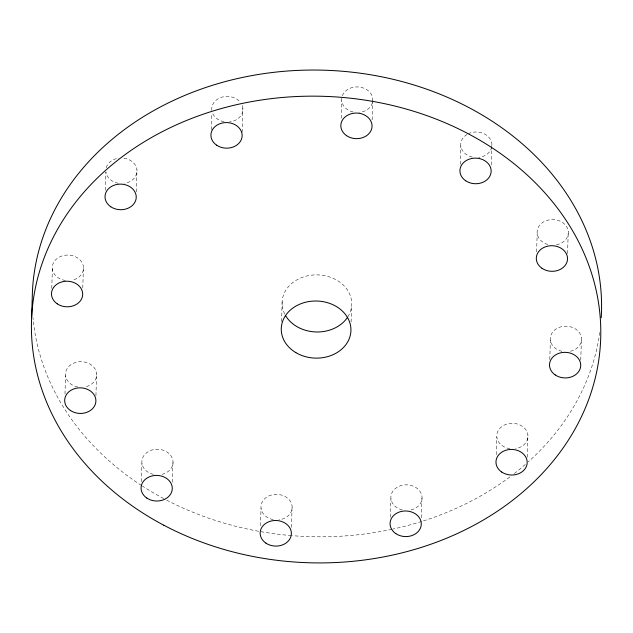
<?xml version="1.0" encoding="UTF-8"?>
<svg xmlns="http://www.w3.org/2000/svg" width="633" height="633" viewBox="0 0 633 633"><rect width="100%" height="100%" fill="white"/><g stroke="black" fill="none" stroke-linecap="round" stroke-linejoin="round"><path stroke-width="0.47" stroke-dasharray="3.17 2.37" d="M51.764 288.371L52.357 269.001M64.985 394.027L65.547 375.622M82.773 288.031L83.429 266.722M95.939 395.625L96.62 373.351M105.323 190.311L105.885 171.907A15.619 12.802 1.7 0 0 118.126 183.246M136.277 191.91L136.957 169.628M141.365 481.61L141.927 463.206M172.35 482.235L172.999 460.927M211.2 129.725L211.699 113.26M242.123 132.297L242.866 108.085M260.495 525.714L261.025 508.275M281.574 321.627L282.223 300.319M291.449 527.313L292.098 506.004M341.171 118.276L341.701 100.845M351.101 322.023L351.568 306.53M372.125 119.874L372.774 98.566M390.371 517.169L390.933 498.764M421.356 517.802L422.005 496.494M460.238 164.319L460.8 145.914M491.224 164.952L491.699 149.451M491.722 148.486L491.873 143.644M496.312 454.652L496.842 437.221M527.234 457.216L527.914 434.942M536.618 251.902L537.18 233.498M549.784 359.497L550.37 340.127M567.572 253.501L568.252 231.227M580.762 360.122L581.442 337.848M372.457 102.728A15.619 12.802 1.7 0 1 359.623 112.381M353.143 112.017A15.619 12.802 1.7 0 1 341.891 97.173A15.619 12.802 1.7 0 1 358.919 86.998A15.619 12.802 1.7 0 1 372.845 100.243M599.791 332.428A284.731 233.332 1.7 0 1 528.27 461.868M525.295 464.503A284.731 233.332 1.7 0 1 513.774 473.967M509.818 476.973A284.731 233.332 1.7 0 1 422.575 521.181M421.633 521.473A284.731 233.332 1.7 0 1 392.887 529.085M391.922 529.299A284.731 233.332 1.7 0 1 292.462 535.684M291.473 535.605A284.731 233.332 1.7 0 1 166.297 499.951M163.725 498.598A284.731 233.332 1.7 0 1 142.322 486.017M141.491 485.479A284.731 233.332 1.7 0 1 32.971 317.616M284.739 314.079A34.839 28.548 1.7 0 1 317.98 274.896A34.839 28.548 1.7 0 1 348.166 316.326M491.754 146.983A15.619 12.802 1.7 0 1 478.722 157.459M472.242 157.095A15.619 12.802 1.7 0 1 460.974 146.919A15.619 12.802 1.7 0 1 467.201 134.307M468.048 133.848A15.619 12.802 1.7 0 1 484.546 133.974A15.619 12.802 1.7 0 1 491.881 146.16M547.838 244.473A15.619 12.802 1.7 0 1 540.447 224.319A15.619 12.802 1.7 0 1 565.989 225.752A15.619 12.802 1.7 0 1 555.909 244.924M561.819 351.299A15.619 12.802 1.7 0 1 553.147 331.478A15.619 12.802 1.7 0 1 578.728 331.811A15.619 12.802 1.7 0 1 569.898 351.402M509.881 448.694A15.619 12.802 1.7 0 1 499.168 429.127A15.619 12.802 1.7 0 1 525.2 428.905A15.619 12.802 1.7 0 1 515.571 448.639M402.382 509.945A15.619 12.802 1.7 0 1 394.035 489.768A15.619 12.802 1.7 0 1 419.885 491.208A15.619 12.802 1.7 0 1 408.855 510.301M273.266 519.622A15.619 12.802 1.7 0 1 263.803 499.635A15.619 12.802 1.7 0 1 289.835 500.529A15.619 12.802 1.7 0 1 278.947 519.82M153.368 474.378A15.619 12.802 1.7 0 1 145.02 454.201A15.619 12.802 1.7 0 1 170.878 455.649A15.619 12.802 1.7 0 1 159.848 474.742M77.788 386.969A15.619 12.802 1.7 0 1 68.016 367.346A15.619 12.802 1.7 0 1 93.747 367.124A15.619 12.802 1.7 0 1 85.075 386.905M65.389 280.474A15.619 12.802 1.7 0 1 54.533 261.097A15.619 12.802 1.7 0 1 80.391 260.321A15.619 12.802 1.7 0 1 71.877 280.277M123.918 158.155A15.619 12.802 1.7 0 1 137.029 170.633A15.619 12.802 1.7 0 1 124.614 183.333M106.202 167.753A15.619 12.802 1.7 0 1 119.036 158.092M242.257 105.616A15.619 12.802 1.7 0 1 229.708 121.892M224.035 121.702A15.619 12.802 1.7 0 1 212.134 112.009M211.794 110.356A15.619 12.802 1.7 0 1 221.779 97.197A15.619 12.802 1.7 0 1 239.994 101.858"/><path stroke-width="0.95" d="M31.65 317.196L32.449 291.045A284.731 233.332 1.7 0 1 329.714 70.421A284.731 233.332 1.7 0 1 601.239 317.75M347.644 317.157A34.839 28.548 1.7 0 1 316.318 331.969A34.839 28.548 1.7 0 1 285.618 315.685M163.805 525.216A284.731 233.332 1.7 0 0 600.551 341.955A284.731 233.332 1.7 0 0 183.942 121.552A284.731 233.332 1.7 0 0 163.805 525.216M110.751 206.738A15.619 12.802 1.7 0 0 136.04 199.118A15.619 12.802 1.7 0 0 115.079 184.899A15.619 12.802 1.7 0 0 110.751 206.738M295.856 352.613A34.839 28.548 1.7 0 0 350.777 332.681A34.839 28.548 1.7 0 0 301.672 303.436A34.839 28.548 1.7 0 0 295.856 352.613M70.413 410.461A15.619 12.802 1.7 0 0 95.702 402.841A15.619 12.802 1.7 0 0 74.741 388.615A15.619 12.802 1.7 0 0 70.413 410.461M146.793 498.044A15.619 12.802 1.7 0 0 172.081 490.425A15.619 12.802 1.7 0 0 151.121 476.198A15.619 12.802 1.7 0 0 146.793 498.044M57.223 303.832A15.619 12.802 1.7 0 0 82.504 296.212A15.619 12.802 1.7 0 0 61.543 281.994A15.619 12.802 1.7 0 0 57.223 303.832M265.892 543.114A15.619 12.802 1.7 0 0 291.18 535.494A15.619 12.802 1.7 0 0 270.22 521.268A15.619 12.802 1.7 0 0 265.892 543.114M395.799 533.603A15.619 12.802 1.7 0 0 421.087 525.983A15.619 12.802 1.7 0 0 400.127 511.757A15.619 12.802 1.7 0 0 395.799 533.603M501.708 472.052A15.619 12.802 1.7 0 0 526.996 464.432A15.619 12.802 1.7 0 0 506.036 450.205A15.619 12.802 1.7 0 0 501.708 472.052M555.244 374.958A15.619 12.802 1.7 0 0 580.524 367.338A15.619 12.802 1.7 0 0 559.564 353.111A15.619 12.802 1.7 0 0 555.244 374.958M542.046 268.337A15.619 12.802 1.7 0 0 567.334 260.717A15.619 12.802 1.7 0 0 546.374 246.49A15.619 12.802 1.7 0 0 542.046 268.337M465.666 180.753A15.619 12.802 1.7 0 0 490.955 173.133A15.619 12.802 1.7 0 0 469.995 158.907A15.619 12.802 1.7 0 0 465.666 180.753M346.567 135.676A15.619 12.802 1.7 0 0 371.856 128.064A15.619 12.802 1.7 0 0 350.896 113.837A15.619 12.802 1.7 0 0 346.567 135.676M216.66 145.194A15.619 12.802 1.7 0 0 241.941 137.575A15.619 12.802 1.7 0 0 220.98 123.348A15.619 12.802 1.7 0 0 216.66 145.194"/></g></svg>
